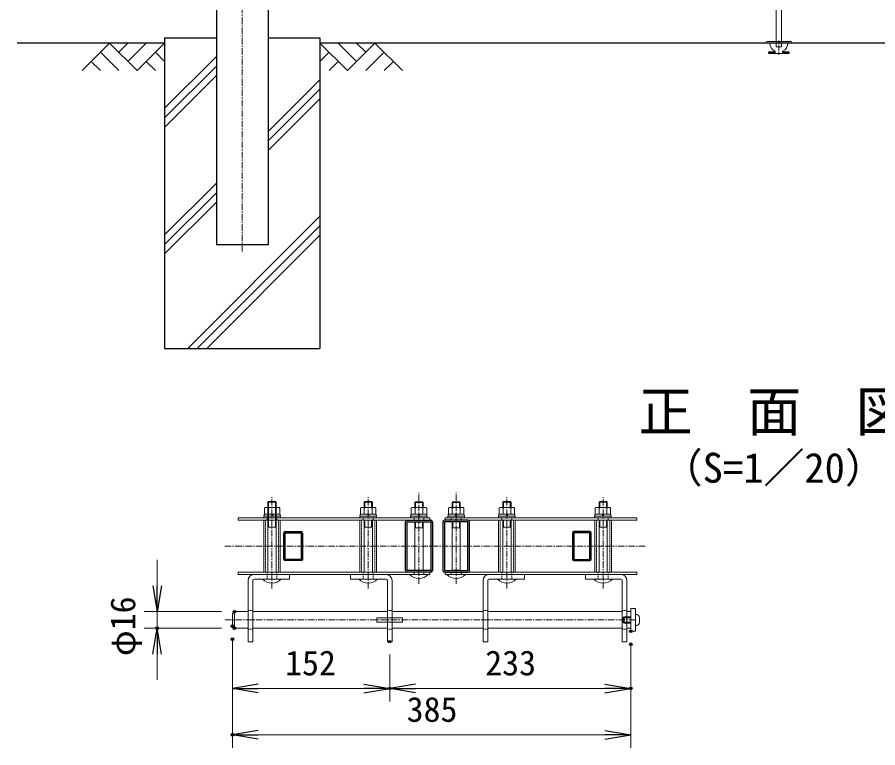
# Model space of a CAD drawing. Units: millimetres, scale not verified. Extents: x -4200 to 4200, y -2970 to 2970.
# Drawn here: x -378 to 1285, y -1894 to -483 of the extents above; entities that cross this region are included whole.
import ezdxf
from ezdxf.enums import TextEntityAlignment as Align

# ---------------------------------------------------------------- set-up
doc = ezdxf.new("R2010")
doc.units = ezdxf.units.MM
doc.header["$LTSCALE"] = 10
doc.header["$PDMODE"] = 32
doc.header["$PDSIZE"] = 5
for name, pattern in [('USER1', [2, 1.25, -0.25, 0.25, -0.25]), ('USER2', [1.125, 0.75, -0.125, 0.125, -0.125]), ('USER3', [0.375, 0.25, -0.125])]:
    doc.linetypes.add(name, pattern=pattern)
for name, color, linetype, lineweight in [('0-0_D-TTL-TXT', 7, 'Continuous', 25), ('0-2_D-STR1', 1, 'Continuous', 25), ('0-3_D-BGD', 7, 'Continuous', 25), ('0-4_D-STR-DIM', 7, 'Continuous', 13), ('0-7_D-BMK', 2, 'USER1', 13), ('0-8_D-STR3', 3, 'Continuous', 13), ('0-9_D-STR4', 7, 'Continuous', 25), ('0-A_D-DCR-HCH', 7, 'Continuous', 13)]:
    doc.layers.add(name, color=color, linetype=linetype, lineweight=lineweight)
doc.layers.add('0-5_0', color=7, linetype='Continuous')
doc.layers.add('0-6_DEFPOINTS', color=7, linetype='Continuous')
doc.styles.add('ＭＳ ゴシック', font='')
doc.styles.get('ＭＳ ゴシック').set_extended_font_data('MS Gothic')

# ---------------------------------------------------------------- blocks, each defined once
blk = doc.blocks.new('_Open')
at = {"layer": '0-5_0'}
blk.add_line((-10, 1.667), (0, 0), dxfattribs=at)
blk.add_lwpolyline([(-10, -1.667), (0, 0), (-10, 0)], dxfattribs=at)

msp = doc.modelspace()

# ---------------------------------------------------------------- linework, layer by layer
at = {"layer": '0-2_D-STR1'}
for p, q in [((6.7, 984.42), (6.7, -922.58)), ((106.7, 984.42), (106.7, -922.58)), ((106.7, -922.58), (6.7, -922.58)), ((372.04, -1551.43), (372.04, -1457.83)), ((375.24, -1454.63), (420.84, -1454.63)), ((424.04, -1457.83), (424.04, -1551.43)), ((444.04, -1457.83), (444.04, -1551.43)), ((492.84, -1454.63), (447.24, -1454.63)), ((496.04, -1551.43), (496.04, -1457.83)), ((137.04, -1530.23), (137.04, -1479.03)), ((139.44, -1476.63), (170.64, -1476.63)), ((173.04, -1479.03), (173.04, -1530.23)), ((695.04, -1479.03), (695.04, -1530.23)), ((728.64, -1476.63), (697.44, -1476.63)), ((731.04, -1530.23), (731.04, -1479.03)), ((170.64, -1532.63), (139.44, -1532.63)), ((697.44, -1532.63), (728.64, -1532.63)), ((420.84, -1554.63), (375.24, -1554.63)), ((447.24, -1554.63), (492.84, -1554.63))]:
    msp.add_line(p, q, dxfattribs=at)
for points in [[(420.84, -1551.43), (375.24, -1551.43), (375.24, -1457.83), (420.84, -1457.83)], [(447.24, -1551.43), (492.84, -1551.43), (492.84, -1457.83), (447.24, -1457.83)], [(170.64, -1530.23), (139.44, -1530.23), (139.44, -1479.03), (170.64, -1479.03)], [(697.44, -1530.23), (728.64, -1530.23), (728.64, -1479.03), (697.44, -1479.03)]]:
    msp.add_lwpolyline(points, close=True, dxfattribs=at)
for centre, radius, start, end in [((375.24, -1457.83), 3.2, 90, 180), ((420.84, -1457.83), 3.2, 0, 90), ((447.24, -1457.83), 3.2, 90, 180), ((492.84, -1457.83), 3.2, 0, 90), ((139.44, -1479.03), 2.4, 90, 180), ((170.64, -1479.03), 2.4, 0, 90), ((697.44, -1479.03), 2.4, 90, 180), ((728.64, -1479.03), 2.4, 0, 90), ((139.44, -1530.23), 2.4, 180, 270), ((170.64, -1530.23), 2.4, 270, 0), ((697.44, -1530.23), 2.4, 180, 270), ((728.64, -1530.23), 2.4, 270, 0), ((375.24, -1551.43), 3.2, 180, 270), ((420.84, -1551.43), 3.2, 270, 0), ((447.24, -1551.43), 3.2, 180, 270), ((492.84, -1551.43), 3.2, 270, 0)]:
    msp.add_arc(centre, radius, start, end, dxfattribs=at)
at = {"layer": '0-3_D-BGD'}
for p, q in [((-93.3, -532.58), (-378.25, -532.58)), ((2016.7, -532.58), (206.7, -532.58))]:
    msp.add_line(p, q, dxfattribs=at)
at = {"layer": '0-4_D-STR-DIM'}
for p, q in [((-107.89, -1581.23), (-107.89, -1531.23)), ((16.55, -1631.23), (-132.89, -1631.23)), ((-107.89, -1631.23), (-107.89, -1663.23)), ((16.55, -1663.23), (-132.89, -1663.23)), ((37.55, -1684.23), (37.55, -1804.51)), ((807.55, -1694.23), (807.55, -1804.51)), ((37.55, -1709.23), (37.55, -1894.27)), ((-107.89, -1713.23), (-107.89, -1763.23)), ((341.54, -1714.23), (341.54, -1804.51)), ((341.54, -1714.23), (341.54, -1804.51)), ((807.55, -1719.23), (807.55, -1894.27)), ((87.55, -1779.51), (291.54, -1779.51)), ((391.54, -1779.51), (757.55, -1779.51)), ((757.55, -1869.27), (87.55, -1869.27))]:
    msp.add_line(p, q, dxfattribs=at)
at = {"layer": '0-6_DEFPOINTS'}
for p in [(41.55, -1631.23), (-107.89, -1663.23), (37.55, -1659.23), (41.55, -1663.23), (807.55, -1669.23), (37.55, -1684.23), (341.54, -1689.23), (807.55, -1694.23), (341.54, -1779.51), (807.55, -1779.51), (37.55, -1869.27)]:
    msp.add_point(p, dxfattribs=at)
at = {"layer": '0-7_D-BMK'}
for p, q in [((56.7, 997.42), (56.7, -935.58)), ((114.05, -1586.24), (114.05, -1410.09)), ((300.04, -1586.24), (300.04, -1410.09)), ((398.04, -1577.24), (398.04, -1401.09)), ((470.04, -1577.24), (470.04, -1401.09)), ((568.04, -1586.24), (568.04, -1410.09)), ((754.04, -1586.24), (754.04, -1410.09)), ((23.02, -1504.63), (836.34, -1504.63)), ((23.55, -1647.23), (818.55, -1647.23))]:
    msp.add_line(p, q, dxfattribs=at)
at = {"layer": '0-7_D-BMK', "linetype": 'USER2'}
msp.add_line((1093.7, -527.38), (1093.7, -555.05), dxfattribs=at)
at = {"layer": '0-8_D-STR3'}
for p, q in [((1088.7, -422.58), (1088.7, -539.64)), ((1098.7, -422.58), (1098.7, -539.64)), ((1068.7, -531.58), (1068.7, -532.58)), ((1070.7, -529.58), (1116.7, -529.58)), ((1118.7, -531.58), (1118.7, -532.58)), ((1068.7, -532.58), (1118.7, -532.58)), ((1088.7, -539.64), (1098.7, -539.64)), ((1073.7, -551.08), (1074.2, -549.58)), ((1073.7, -551.08), (1085.22, -551.08)), ((1073.7, -551.08), (1073.7, -552.58)), ((1073.7, -552.58), (1113.7, -552.58)), ((1074.2, -549.58), (1086.72, -549.58)), ((1100.69, -549.58), (1113.2, -549.58)), ((1102.19, -551.08), (1113.7, -551.08)), ((1113.2, -549.58), (1113.7, -551.08)), ((1113.7, -551.08), (1113.7, -552.58)), ((126.11, -1429.83), (103.02, -1429.83)), ((107.41, -1418.23), (106.05, -1419.59)), ((106.05, -1554.63), (106.05, -1419.59)), ((106.05, -1419.59), (122.05, -1419.59)), ((107.41, -1468.23), (107.41, -1418.23)), ((107.41, -1418.23), (120.7, -1418.23)), ((120.7, -1468.23), (120.7, -1418.23)), ((122.05, -1419.59), (120.7, -1418.23)), ((122.05, -1554.63), (122.05, -1419.59)), ((311.6, -1429.83), (288.51, -1429.83)), ((293.4, -1418.23), (292.04, -1419.59)), ((292.04, -1419.59), (308.04, -1419.59)), ((292.04, -1429.83), (292.04, -1419.59)), ((293.4, -1429.83), (293.4, -1418.23)), ((293.4, -1418.23), (306.69, -1418.23)), ((306.69, -1429.83), (306.69, -1418.23)), ((308.04, -1419.59), (306.69, -1418.23)), ((308.04, -1429.83), (308.04, -1419.59)), ((409.6, -1429.83), (386.51, -1429.83)), ((391.4, -1419.23), (390.04, -1420.59)), ((390.04, -1429.83), (390.04, -1420.59)), ((390.04, -1420.59), (406.04, -1420.59)), ((391.4, -1429.83), (391.4, -1419.23)), ((391.4, -1419.23), (404.69, -1419.23)), ((404.69, -1429.83), (404.69, -1419.23)), ((406.04, -1420.59), (404.69, -1419.23)), ((406.04, -1429.83), (406.04, -1420.59)), ((458.49, -1429.83), (481.58, -1429.83)), ((462.04, -1420.59), (463.4, -1419.23)), ((478.04, -1420.59), (462.04, -1420.59)), ((462.04, -1429.83), (462.04, -1420.59)), ((463.4, -1429.83), (463.4, -1419.23)), ((476.69, -1419.23), (463.4, -1419.23)), ((476.69, -1419.23), (478.04, -1420.59)), ((476.69, -1429.83), (476.69, -1419.23)), ((478.04, -1429.83), (478.04, -1420.59)), ((556.49, -1429.83), (579.58, -1429.83)), ((560.04, -1419.59), (561.4, -1418.23)), ((560.04, -1429.83), (560.04, -1419.59)), ((576.04, -1419.59), (560.04, -1419.59)), ((561.4, -1429.83), (561.4, -1418.23)), ((574.69, -1418.23), (561.4, -1418.23)), ((574.69, -1429.83), (574.69, -1418.23)), ((574.69, -1418.23), (576.04, -1419.59)), ((576.04, -1429.83), (576.04, -1419.59)), ((741.98, -1429.83), (765.07, -1429.83)), ((746.04, -1419.59), (747.39, -1418.23)), ((746.04, -1429.83), (746.04, -1419.59)), ((762.04, -1419.59), (746.04, -1419.59)), ((747.39, -1429.83), (747.39, -1418.23)), ((760.68, -1418.23), (747.39, -1418.23)), ((760.68, -1429.83), (760.68, -1418.23)), ((760.68, -1418.23), (762.04, -1419.59)), ((762.04, -1429.83), (762.04, -1419.59)), ((98.55, -1446.83), (98.55, -1450.03)), ((130.55, -1446.83), (98.55, -1446.83)), ((99.15, -1446.83), (129.95, -1446.83)), ((99.55, -1442.83), (99.55, -1431.23)), ((129.55, -1442.83), (99.55, -1442.83)), ((107.05, -1442.83), (107.05, -1431.23)), ((113.55, -1442.83), (113.55, -1446.83)), ((115.55, -1442.83), (115.55, -1446.83)), ((122.05, -1442.83), (122.05, -1431.23)), ((129.55, -1442.83), (129.55, -1431.23)), ((129.95, -1446.83), (129.95, -1442.83)), ((130.55, -1446.83), (130.55, -1450.03)), ((316.04, -1446.83), (284.04, -1446.83)), ((284.04, -1446.83), (284.04, -1450.03)), ((284.64, -1442.83), (284.64, -1446.83)), ((315.44, -1442.83), (284.64, -1442.83)), ((284.64, -1446.83), (315.44, -1446.83)), ((285.04, -1442.83), (285.04, -1431.23)), ((315.04, -1442.83), (285.04, -1442.83)), ((292.54, -1442.83), (292.54, -1431.23)), ((299.04, -1442.83), (299.04, -1446.83)), ((301.04, -1442.83), (301.04, -1446.83)), ((307.54, -1442.83), (307.54, -1431.23)), ((315.04, -1442.83), (315.04, -1431.23)), ((315.44, -1446.83), (315.44, -1442.83)), ((316.04, -1446.83), (316.04, -1450.03)), ((382.04, -1446.83), (382.04, -1450.03)), ((414.04, -1446.83), (382.04, -1446.83)), ((413.44, -1442.83), (382.64, -1442.83)), ((382.64, -1442.83), (382.64, -1446.83)), ((382.64, -1446.83), (413.44, -1446.83)), ((383.04, -1442.83), (383.04, -1431.23)), ((413.04, -1442.83), (383.04, -1442.83)), ((390.54, -1442.83), (390.54, -1431.23)), ((397.04, -1442.83), (397.04, -1446.83)), ((399.04, -1442.83), (399.04, -1446.83)), ((405.54, -1442.83), (405.54, -1431.23)), ((413.04, -1442.83), (413.04, -1431.23)), ((413.44, -1446.83), (413.44, -1442.83)), ((414.04, -1446.83), (414.04, -1450.03)), ((454.04, -1446.83), (486.04, -1446.83)), ((454.64, -1442.83), (485.44, -1442.83)), ((454.64, -1446.83), (454.64, -1442.83)), ((485.44, -1446.83), (454.64, -1446.83)), ((455.04, -1442.83), (455.04, -1431.23)), ((455.04, -1442.83), (485.04, -1442.83)), ((462.54, -1442.83), (462.54, -1431.23)), ((469.04, -1442.83), (469.04, -1446.83)), ((471.04, -1442.83), (471.04, -1446.83)), ((477.54, -1442.83), (477.54, -1431.23)), ((485.04, -1442.83), (485.04, -1431.23)), ((485.44, -1442.83), (485.44, -1446.83)), ((486.04, -1446.83), (486.04, -1450.03)), ((552.04, -1446.83), (584.04, -1446.83)), ((552.04, -1446.83), (552.04, -1450.03)), ((552.64, -1442.83), (583.44, -1442.83)), ((552.64, -1446.83), (552.64, -1442.83)), ((583.44, -1446.83), (552.64, -1446.83)), ((553.04, -1442.83), (553.04, -1431.23)), ((553.04, -1442.83), (583.04, -1442.83)), ((560.54, -1442.83), (560.54, -1431.23)), ((567.04, -1442.83), (567.04, -1446.83)), ((569.04, -1442.83), (569.04, -1446.83)), ((575.54, -1442.83), (575.54, -1431.23)), ((583.04, -1442.83), (583.04, -1431.23)), ((583.44, -1442.83), (583.44, -1446.83)), ((584.04, -1446.83), (584.04, -1450.03)), ((737.54, -1446.83), (769.54, -1446.83)), ((737.54, -1446.83), (737.54, -1450.03)), ((738.14, -1446.83), (738.14, -1442.83)), ((738.14, -1442.83), (768.94, -1442.83)), ((768.94, -1446.83), (738.14, -1446.83)), ((738.54, -1442.83), (738.54, -1431.23)), ((738.54, -1442.83), (768.54, -1442.83)), ((746.04, -1442.83), (746.04, -1431.23)), ((752.54, -1442.83), (752.54, -1446.83)), ((754.54, -1442.83), (754.54, -1446.83)), ((761.04, -1442.83), (761.04, -1431.23)), ((768.54, -1442.83), (768.54, -1431.23)), ((768.94, -1442.83), (768.94, -1446.83)), ((769.54, -1446.83), (769.54, -1450.03)), ((49.04, -1450.03), (49.04, -1454.63)), ((419.04, -1450.03), (49.04, -1450.03)), ((419.04, -1454.63), (49.04, -1454.63)), ((129.95, -1454.63), (98.15, -1454.63)), ((98.15, -1454.63), (98.15, -1554.63)), ((130.55, -1450.03), (98.55, -1450.03)), ((104.55, -1450.03), (104.55, -1454.63)), ((123.55, -1454.63), (123.55, -1450.03)), ((129.95, -1554.63), (129.95, -1454.63)), ((316.04, -1450.03), (284.04, -1450.03)), ((315.94, -1454.63), (284.14, -1454.63)), ((284.14, -1454.63), (284.14, -1554.63)), ((290.54, -1450.03), (290.54, -1454.63)), ((292.04, -1554.63), (292.04, -1454.63)), ((293.4, -1468.23), (293.4, -1454.63)), ((306.69, -1468.23), (306.69, -1454.63)), ((308.04, -1554.63), (308.04, -1454.63)), ((309.54, -1454.63), (309.54, -1450.03)), ((315.94, -1554.63), (315.94, -1454.63)), ((414.04, -1450.03), (382.04, -1450.03)), ((388.54, -1450.03), (388.54, -1454.63)), ((390.04, -1551.43), (390.04, -1457.83)), ((391.4, -1469.23), (391.4, -1457.83)), ((404.69, -1469.23), (404.69, -1457.83)), ((406.04, -1551.43), (406.04, -1457.83)), ((407.54, -1454.63), (407.54, -1450.03)), ((419.04, -1450.03), (419.04, -1454.63)), ((449.04, -1450.03), (449.04, -1454.63)), ((449.04, -1450.03), (819.04, -1450.03)), ((449.04, -1454.63), (819.04, -1454.63)), ((460.54, -1454.63), (460.54, -1450.03)), ((462.04, -1551.43), (462.04, -1457.83)), ((463.4, -1469.23), (463.4, -1457.83)), ((476.69, -1469.23), (476.69, -1457.83)), ((478.04, -1551.43), (478.04, -1457.83)), ((479.54, -1450.03), (479.54, -1454.63)), ((552.04, -1450.03), (584.04, -1450.03)), ((552.14, -1454.63), (552.14, -1554.63)), ((583.94, -1454.63), (552.14, -1454.63)), ((558.54, -1454.63), (558.54, -1450.03)), ((560.04, -1554.63), (560.04, -1454.63)), ((561.4, -1468.23), (561.4, -1454.63)), ((574.69, -1468.23), (574.69, -1454.63)), ((576.04, -1554.63), (576.04, -1454.63)), ((577.54, -1450.03), (577.54, -1454.63)), ((583.94, -1554.63), (583.94, -1454.63)), ((734.54, -1450.03), (769.54, -1450.03)), ((737.54, -1450.03), (769.54, -1450.03)), ((769.94, -1454.63), (738.14, -1454.63)), ((738.14, -1454.63), (738.14, -1554.63)), ((744.54, -1454.63), (744.54, -1450.03)), ((746.04, -1554.63), (746.04, -1454.63)), ((747.39, -1468.23), (747.39, -1454.63)), ((760.68, -1468.23), (760.68, -1454.63)), ((762.04, -1554.63), (762.04, -1454.63)), ((763.54, -1450.03), (763.54, -1454.63)), ((769.94, -1554.63), (769.94, -1454.63)), ((819.04, -1450.03), (819.04, -1454.63)), ((106.05, -1468.23), (122.05, -1468.23)), ((292.04, -1468.23), (308.04, -1468.23)), ((390.04, -1469.23), (406.04, -1469.23)), ((478.04, -1469.23), (462.04, -1469.23)), ((576.04, -1468.23), (560.04, -1468.23)), ((762.04, -1468.23), (746.04, -1468.23)), ((49.04, -1559.23), (49.04, -1554.63)), ((419.04, -1554.63), (49.04, -1554.63)), ((419.04, -1559.23), (49.04, -1559.23)), ((98.15, -1554.63), (129.95, -1554.63)), ((114.05, -1562.73), (114.05, -1568.23)), ((284.14, -1554.63), (315.94, -1554.63)), ((300.04, -1562.73), (300.04, -1568.23)), ((416.04, -1559.23), (380.04, -1559.23)), ((388.54, -1559.23), (388.54, -1554.63)), ((406.04, -1551.23), (390.04, -1551.23)), ((406.04, -1551.23), (390.04, -1551.23)), ((398.04, -1553.73), (398.04, -1559.23)), ((407.54, -1554.63), (407.54, -1559.23)), ((419.04, -1559.23), (419.04, -1554.63)), ((449.04, -1559.23), (819.04, -1559.23)), ((452.04, -1559.23), (488.04, -1559.23)), ((460.54, -1554.63), (460.54, -1559.23)), ((462.04, -1551.23), (478.04, -1551.23)), ((462.04, -1551.23), (478.04, -1551.23)), ((470.04, -1553.73), (470.04, -1559.23)), ((479.54, -1559.23), (479.54, -1554.63)), ((534.04, -1559.23), (602.04, -1559.23)), ((552.14, -1554.63), (583.94, -1554.63)), ((602.04, -1568.23), (602.04, -1559.23)), ((788.04, -1559.23), (720.04, -1559.23)), ((720.04, -1568.23), (720.04, -1559.23)), ((738.14, -1554.63), (769.94, -1554.63)), ((754.04, -1562.73), (754.04, -1568.23)), ((819.04, -1559.23), (819.04, -1554.63)), ((68.05, -1571.23), (68.05, -1689.23)), ((77.05, -1571.23), (77.05, -1689.23)), ((132.05, -1568.23), (96.05, -1568.23)), ((318.04, -1568.23), (282.04, -1568.23)), ((337.04, -1571.23), (337.04, -1689.23)), ((346.04, -1571.23), (346.04, -1689.23)), ((522.04, -1571.23), (522.04, -1689.23)), ((531.04, -1571.23), (531.04, -1689.23)), ((534.04, -1568.23), (602.04, -1568.23)), ((550.04, -1568.23), (586.04, -1568.23)), ((788.04, -1568.23), (720.04, -1568.23)), ((736.04, -1568.23), (772.04, -1568.23)), ((791.04, -1571.23), (791.04, -1689.23)), ((800.04, -1571.23), (800.04, -1689.23)), ((816.55, -1625.23), (807.55, -1625.23)), ((807.55, -1625.23), (807.55, -1669.23)), ((816.55, -1669.23), (816.55, -1625.23)), ((37.55, -1635.23), (41.55, -1631.23)), ((37.55, -1659.23), (37.55, -1635.23)), ((41.55, -1631.23), (68.05, -1631.23)), ((41.55, -1631.23), (41.55, -1663.23)), ((77.05, -1631.23), (337.04, -1631.23)), ((366.54, -1643.23), (316.54, -1643.23)), ((346.04, -1631.23), (522.04, -1631.23)), ((366.54, -1651.23), (366.54, -1643.23)), ((531.04, -1631.23), (791.04, -1631.23)), ((792.54, -1643.23), (794.54, -1641.23)), ((792.54, -1643.23), (792.54, -1651.23)), ((807.55, -1643.23), (792.54, -1643.23)), ((794.54, -1641.23), (794.54, -1653.23)), ((807.55, -1641.23), (794.54, -1641.23)), ((800.04, -1631.23), (807.55, -1631.23)), ((807.55, -1631.23), (807.55, -1663.23)), ((816.55, -1657.73), (816.55, -1636.73)), ((818.35, -1636.73), (816.55, -1636.73)), ((824.35, -1651.73), (824.35, -1642.73)), ((41.55, -1663.23), (37.55, -1659.23)), ((807.55, -1651.23), (792.54, -1651.23)), ((792.54, -1651.23), (794.54, -1653.23)), ((807.55, -1653.23), (794.54, -1653.23)), ((818.35, -1657.73), (816.55, -1657.73)), ((68.05, -1663.23), (41.55, -1663.23)), ((337.04, -1663.23), (77.05, -1663.23)), ((522.04, -1663.23), (346.04, -1663.23)), ((791.04, -1663.23), (531.04, -1663.23)), ((807.55, -1663.23), (800.04, -1663.23)), ((807.55, -1669.23), (816.55, -1669.23)), ((68.05, -1689.23), (77.05, -1689.23)), ((346.04, -1689.23), (337.04, -1689.23)), ((522.04, -1689.23), (531.04, -1689.23)), ((800.04, -1689.23), (791.04, -1689.23))]:
    msp.add_line(p, q, dxfattribs=at)
at = {"layer": '0-8_D-STR3', "linetype": 'USER3'}
for p, q in [((101.35, -1454.63), (101.35, -1554.63)), ((126.75, -1554.63), (126.75, -1454.63)), ((287.34, -1454.63), (287.34, -1554.63)), ((312.74, -1554.63), (312.74, -1454.63)), ((555.34, -1454.63), (555.34, -1554.63)), ((580.74, -1554.63), (580.74, -1454.63)), ((741.34, -1454.63), (741.34, -1554.63)), ((766.74, -1554.63), (766.74, -1454.63)), ((104.55, -1568.23), (104.55, -1554.63)), ((123.55, -1568.23), (123.55, -1554.63)), ((290.54, -1568.23), (290.54, -1554.63)), ((309.54, -1568.23), (309.54, -1554.63)), ((558.54, -1568.23), (558.54, -1554.63)), ((577.54, -1568.23), (577.54, -1554.63)), ((744.54, -1568.23), (744.54, -1554.63)), ((763.54, -1568.23), (763.54, -1554.63)), ((77.05, -1629.23), (68.05, -1629.23)), ((337.04, -1629.23), (346.04, -1629.23)), ((531.04, -1629.23), (522.04, -1629.23)), ((791.04, -1629.23), (800.04, -1629.23)), ((77.05, -1665.23), (68.05, -1665.23)), ((337.04, -1665.23), (346.04, -1665.23)), ((531.04, -1665.23), (522.04, -1665.23)), ((791.04, -1665.23), (800.04, -1665.23))]:
    msp.add_line(p, q, dxfattribs=at)
at = {"layer": '0-8_D-STR3'}
for points in [[(129.95, -1442.83), (99.15, -1442.83), (99.15, -1446.83)], [(454.04, -1446.83), (454.04, -1450.03), (486.04, -1450.03)], [(80.05, -1568.23), (148.05, -1568.23), (148.05, -1559.23)], [(334.04, -1568.23), (266.04, -1568.23), (266.04, -1559.23)], [(449.04, -1559.23), (449.04, -1554.63), (819.04, -1554.63)], [(316.54, -1643.23), (316.54, -1651.23), (366.54, -1651.23)]]:
    msp.add_lwpolyline(points, dxfattribs=at)
for centre, radius, start, end in [((1070.7, -531.58), 2, 90, 180), ((1116.7, -531.58), 2, 0, 90), ((1093.7, -532.58), 17.5, 180, 243.47465), ((1085.22, -549.58), 1.5, 270, 63.47465), ((1102.19, -549.58), 1.5, 116.52535, 270), ((1093.7, -532.58), 17.5, 296.52535, 0), ((103.3, -1435.52), 5.7, 48.86505, 131.13495), ((114.55, -1450.62), 20.79, 68.85295, 111.14705), ((125.8, -1435.52), 5.7, 48.83491, 131.16509), ((288.79, -1435.52), 5.7, 48.86505, 131.13495), ((300.04, -1450.62), 20.79, 68.85295, 111.14705), ((311.29, -1435.52), 5.7, 48.83491, 131.16509), ((386.79, -1435.52), 5.7, 48.86505, 131.13495), ((398.04, -1450.62), 20.79, 68.85295, 111.14705), ((409.29, -1435.52), 5.7, 48.83491, 131.16509), ((458.79, -1435.52), 5.7, 48.83491, 131.16509), ((470.04, -1450.62), 20.79, 68.85295, 111.14705), ((481.29, -1435.52), 5.7, 48.86505, 131.13495), ((556.79, -1435.52), 5.7, 48.83491, 131.16509), ((568.04, -1450.62), 20.79, 68.85295, 111.14705), ((579.29, -1435.52), 5.7, 48.86505, 131.13495), ((742.29, -1435.52), 5.7, 48.83491, 131.16509), ((753.54, -1450.62), 20.79, 68.85295, 111.14705), ((764.79, -1435.52), 5.7, 48.86505, 131.13495), ((80.05, -1571.23), 12, 90, 180), ((334.04, -1571.23), 12, 0, 90), ((398.04, -1542.98), 24.25, 222.07502, 317.92498), ((470.04, -1542.98), 24.25, 222.07502, 317.92498), ((534.04, -1571.23), 12, 90, 180), ((788.04, -1571.23), 12, 0, 90), ((80.05, -1571.23), 3, 90, 180), ((114.05, -1551.98), 24.25, 222.07502, 317.92498), ((300.04, -1551.98), 24.25, 222.07502, 317.92498), ((334.04, -1571.23), 3, 0, 90), ((534.04, -1571.23), 3, 90, 180), ((568.04, -1551.98), 24.25, 222.07502, 317.92498), ((754.04, -1551.98), 24.25, 222.07502, 317.92498), ((788.04, -1571.23), 3, 0, 90), ((818.35, -1642.73), 6, 0, 90), ((818.35, -1651.73), 6, 270, 0)]:
    msp.add_arc(centre, radius, start, end, dxfattribs=at)
at = {"layer": '0-9_D-STR4'}
for p, q in [((-93.3, -522.58), (-93.3, -1122.58)), ((-93.3, -522.58), (6.7, -522.58)), ((106.7, -522.58), (206.7, -522.58)), ((206.7, -522.58), (206.7, -1122.58)), ((-93.3, -1122.58), (206.7, -1122.58))]:
    msp.add_line(p, q, dxfattribs=at)
at = {"layer": '0-A_D-DCR-HCH'}
for p, q in [((-199.72, -532.58), (-252.93, -585.79)), ((-199.72, -532.58), (-146.51, -585.79)), ((-182.08, -550.41), (-164.25, -532.58)), ((-164.25, -568.06), (-128.77, -532.58)), ((-146.51, -585.79), (-93.3, -532.58)), ((259.91, -585.79), (206.7, -532.58)), ((277.65, -568.06), (242.18, -532.58)), ((313.13, -532.58), (259.91, -585.79)), ((295.48, -550.41), (277.65, -532.58)), ((313.13, -532.58), (366.34, -585.79)), ((-217.46, -550.32), (-181.82, -585.79)), ((-111.04, -550.32), (-93.3, -567.98)), ((-93.3, -658.61), (6.7, -558.6)), ((224.44, -550.32), (206.7, -567.98)), ((330.86, -550.32), (295.23, -585.79)), ((-235.2, -568.06), (-217.38, -585.79)), ((-128.77, -568.06), (-110.95, -585.79)), ((-93.3, -676.99), (6.7, -576.99)), ((242.18, -568.06), (224.36, -585.79)), ((348.6, -568.06), (330.78, -585.79)), ((-93.3, -695.38), (6.7, -595.37)), ((106.7, -703.29), (206.7, -603.3)), ((106.7, -721.68), (206.7, -621.68)), ((106.7, -740.06), (206.7, -640.06)), ((-93.3, -903.3), (6.7, -803.29)), ((-93.3, -921.68), (6.7, -821.68)), ((-93.3, -940.06), (6.7, -840.06)), ((-48.74, -1122.58), (206.7, -867.14)), ((-30.35, -1122.58), (206.7, -885.53)), ((-11.97, -1122.58), (206.7, -903.91))]:
    msp.add_line(p, q, dxfattribs=at)

# ---------------------------------------------------------------- block references
at = {"layer": '0-4_D-STR-DIM', "xscale": 5, "yscale": 5}
for p, rotation in [((-107.89, -1631.23), 270), ((-107.89, -1663.23), 90), ((37.55, -1779.51), 180), ((341.54, -1779.51), 180), ((37.55, -1869.27), 180)]:
    msp.add_blockref('_Open', p, dxfattribs=dict(at, rotation=rotation))
for p in [(341.54, -1779.51), (807.55, -1779.51), (807.55, -1869.27)]:
    msp.add_blockref('_Open', p, dxfattribs=at)

# ---------------------------------------------------------------- texts
at = {"layer": '0-0_D-TTL-TXT', "style": 'ＭＳ ゴシック'}
for s, height, p in [('正\u3000面\u3000図', 76.98, (822.13, -1306.16)), ('（S=1／20）', 57.7, (867.61, -1399.35))]:
    msp.add_text(s, height=height, dxfattribs=at).set_placement(p, align=Align.BOTTOM_LEFT)
at = {"layer": '0-4_D-STR-DIM', "style": 'ＭＳ ゴシック'}
msp.add_text('φ16', height=48.09, rotation=90, dxfattribs=at).set_placement((-135.65, -1717.03), align=Align.BOTTOM_LEFT)
for s, p in [('152', (139.42, -1768.76)), ('233', (526.2, -1768.76)), ('385', (374.32, -1858.52))]:
    msp.add_text(s, height=48.09, dxfattribs=at).set_placement(p, align=Align.BOTTOM_LEFT)

doc.saveas('drawing.dxf')
